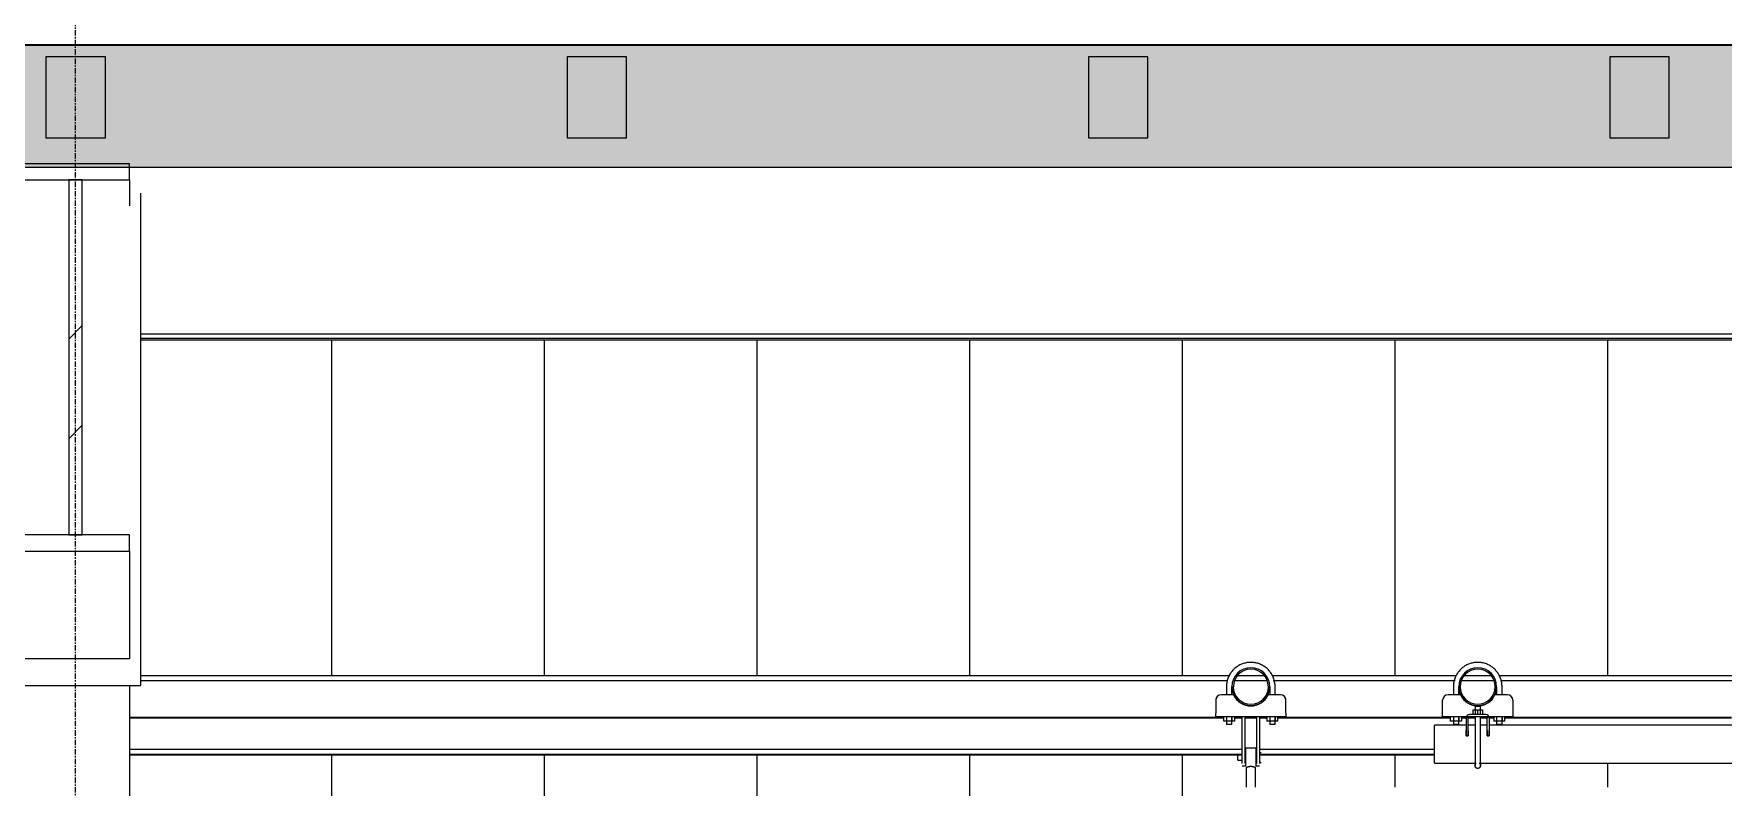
# Model space of a CAD drawing. Header units: inches. Extents: x 21408 to 98131, y -290 to 853.
# Drawn here: x 36423.1 to 36579.5, y 283 to 352.6 of the extents above; entities that cross this region are included whole.
import ezdxf

# ---------------------------------------------------------------- set-up
doc = ezdxf.new("R2010")
doc.units = ezdxf.units.IN
doc.header["$MEASUREMENT"] = 0
doc.linetypes.add('Grid Line 1_2_', pattern=[0.875, 0.5, -0.125, 0.125, -0.125])
for name, color, linetype, lineweight in [('A-CLNG', 13, 'Continuous', 9), ('A-CLNG-PATT', 13, 'Continuous', 25), ('A-ROOF', 132, 'Continuous', 9), ('A-ROOF-PATT', 132, 'Continuous', 9), ('A-WALL-PATT', 111, 'Continuous', 25), ('Q-SPCQ', 91, 'Continuous', 9), ('S-BEAM', 12, 'Continuous', 9), ('S-GRID', 1, 'Continuous', 9)]:
    doc.layers.add(name, color=color, linetype=linetype, lineweight=lineweight)
pattern_1 = [(45, (-87573.42, 98.42), (-19.00703, 19.00703), []), (45, (-87573.42, 127.22), (-19.00703, 19.00703), [])]

# ---------------------------------------------------------------- blocks, each defined once
blk = doc.blocks.new('Basketball_Backstop-Performance_Sports_Systems-3103-Ceiling_Hung - 27_-0_ to 27_-11 7_8_-706978-Building Section - East_West looking South')
at = {"layer": 'Q-SPCQ'}
for p, q in [((-25006.86, 291), (-25006.86, 289.81)), ((-25005.21, 291.5), (-25006.36, 291.5)), ((-25005.86, 292.25), (-25005.86, 291.5)), ((-25005.36, 291.5), (-25005.36, 292.25)), ((-25000.86, 291.5), (-25002.02, 291.5)), ((-25001.86, 292.25), (-25001.86, 291.5)), ((-25001.36, 291.5), (-25001.36, 292.25)), ((-25000.36, 289.81), (-25000.36, 291)), ((-24985.86, 289.81), (-24985.86, 291)), ((-24984.21, 291.5), (-24985.36, 291.5)), ((-24984.86, 292.25), (-24984.86, 291.5)), ((-24984.36, 291.5), (-24984.36, 292.25)), ((-24979.86, 291.5), (-24981.02, 291.5)), ((-24980.86, 292.25), (-24980.86, 291.5)), ((-24980.36, 291.5), (-24980.36, 292.25)), ((-24979.36, 291), (-24979.36, 289.81)), ((-25006.86, 289.5), (-25006.86, 289.81)), ((-25006.86, 289.5), (-25000.36, 289.5)), ((-25006.12, 289.06), (-25006.12, 289.5)), ((-25005.86, 289.51), (-25005.86, 288.75)), ((-25005.86, 289.5), (-25005.86, 289.06)), ((-25005.36, 288.75), (-25005.36, 289.51)), ((-25005.36, 289.5), (-25005.36, 289.06)), ((-25005.11, 289.5), (-25005.11, 289.06)), ((-25004.42, 285.69), (-25004.42, 289.5)), ((-25004.42, 289.5), (-25004.17, 289.5)), ((-25004.17, 289.5), (-25004.17, 285.69)), ((-25003.05, 285.69), (-25003.05, 289.5)), ((-25003.05, 289.5), (-25002.8, 289.5)), ((-25002.8, 289.5), (-25002.8, 285.69)), ((-25002.12, 289.5), (-25002.12, 289.06)), ((-25001.86, 289.52), (-25001.86, 288.75)), ((-25001.86, 289.5), (-25001.86, 289.06)), ((-25001.36, 288.75), (-25001.36, 289.52)), ((-25001.36, 289.5), (-25001.36, 289.06)), ((-25001.11, 289.06), (-25001.11, 289.5)), ((-25000.36, 289.81), (-25000.36, 289.5)), ((-24985.86, 289.5), (-24985.86, 289.81)), ((-24985.86, 289.5), (-24983.36, 289.5)), ((-24985.12, 289.06), (-24985.12, 289.5)), ((-24984.86, 289.51), (-24984.86, 288.75)), ((-24984.86, 289.5), (-24984.86, 289.06)), ((-24984.36, 288.75), (-24984.36, 289.51)), ((-24984.36, 289.5), (-24984.36, 289.06)), ((-24984.11, 289.5), (-24984.11, 289.06)), ((-24983.67, 289.37), (-24983.67, 288.19)), ((-24983.49, 288.19), (-24983.49, 289.37)), ((-24981.86, 289.69), (-24983.36, 289.69)), ((-24983.36, 289.5), (-24981.86, 289.5)), ((-24983.05, 290.12), (-24982.61, 290.12)), ((-24983.05, 290.12), (-24983.05, 289.69)), ((-24982.86, 290.44), (-24982.86, 289.69)), ((-24982.86, 289.5), (-24982.86, 288.68)), ((-24982.86, 289.5), (-24982.86, 286.94)), ((-24982.85, 290.44), (-24982.61, 290.44)), ((-24982.61, 290.44), (-24982.37, 290.44)), ((-24982.61, 290.12), (-24982.17, 290.12)), ((-24982.61, 289.69), (-24982.61, 290.12)), ((-24982.36, 289.69), (-24982.36, 290.44)), ((-24982.36, 288.68), (-24982.36, 289.5)), ((-24982.36, 286.94), (-24982.36, 289.5)), ((-24982.17, 290.12), (-24982.17, 289.69)), ((-24981.86, 289.5), (-24979.36, 289.5)), ((-24981.74, 288.19), (-24981.74, 289.37)), ((-24981.55, 289.37), (-24981.55, 288.19)), ((-24981.12, 289.5), (-24981.12, 289.06)), ((-24980.86, 289.52), (-24980.86, 288.75)), ((-24980.86, 289.5), (-24980.86, 289.06)), ((-24980.36, 288.75), (-24980.36, 289.52)), ((-24980.36, 289.5), (-24980.36, 289.06)), ((-24980.11, 289.06), (-24980.11, 289.5)), ((-24979.36, 289.81), (-24979.36, 289.5)), ((-25005.86, 289.06), (-25006.12, 289.06)), ((-25005.36, 289.06), (-25005.86, 289.06)), ((-25005.86, 288.75), (-25005.85, 288.75)), ((-25005.36, 288.75), (-25005.86, 288.75)), ((-25005.37, 288.75), (-25005.36, 288.75)), ((-25005.11, 289.06), (-25005.36, 289.06)), ((-25001.86, 289.06), (-25002.12, 289.06)), ((-25001.36, 289.06), (-25001.86, 289.06)), ((-25001.36, 288.75), (-25001.86, 288.75)), ((-25001.86, 288.75), (-25001.85, 288.75)), ((-25001.37, 288.75), (-25001.36, 288.75)), ((-25001.11, 289.06), (-25001.36, 289.06)), ((-24983.67, 288.69), (-24986.61, 288.69)), ((-24986.61, 286.94), (-24986.61, 288.69)), ((-24984.86, 289.06), (-24985.12, 289.06)), ((-24984.36, 289.06), (-24984.86, 289.06)), ((-24984.86, 288.75), (-24984.85, 288.75)), ((-24984.36, 288.75), (-24984.86, 288.75)), ((-24984.37, 288.75), (-24984.36, 288.75)), ((-24984.11, 289.06), (-24984.36, 289.06)), ((-24983.67, 288.2), (-24983.67, 287.82)), ((-24983.67, 287.69), (-24983.67, 288.19)), ((-24983.67, 287.82), (-24983.67, 287.69)), ((-24982.83, 288.69), (-24983.49, 288.69)), ((-24983.49, 287.82), (-24983.49, 288.2)), ((-24983.49, 288.19), (-24983.49, 287.69)), ((-24983.49, 287.69), (-24983.49, 287.82)), ((-24981.74, 288.69), (-24982.4, 288.69)), ((-24981.74, 288.2), (-24981.74, 287.82)), ((-24981.74, 287.69), (-24981.74, 288.19)), ((-24981.74, 287.82), (-24981.74, 287.69)), ((-24957.67, 288.69), (-24981.55, 288.69)), ((-24981.55, 287.82), (-24981.55, 288.2)), ((-24981.55, 288.19), (-24981.55, 287.69)), ((-24981.55, 287.69), (-24981.55, 287.82)), ((-24980.86, 289.06), (-24981.12, 289.06)), ((-24980.36, 289.06), (-24980.86, 289.06)), ((-24980.36, 288.75), (-24980.86, 288.75)), ((-24980.86, 288.75), (-24980.85, 288.75)), ((-24980.37, 288.75), (-24980.36, 288.75)), ((-24980.11, 289.06), (-24980.36, 289.06)), ((-25003.14, 286.56), (-25004.08, 286.56)), ((-25004.08, 285.66), (-25004.08, 286.53)), ((-25003.14, 286.53), (-25003.14, 285.66)), ((-24986.61, 285.19), (-24986.61, 286.94)), ((-24983.67, 287.69), (-24983.49, 287.69)), ((-24983.49, 287.69), (-24983.67, 287.69)), ((-24981.74, 287.69), (-24981.55, 287.69)), ((-24981.55, 287.69), (-24981.74, 287.69)), ((-25004.42, 285.94), (-25004.8, 285.94)), ((-25004.8, 285.69), (-25004.8, 285.93)), ((-25004.8, 285.45), (-25004.8, 285.69)), ((-25004.8, 285.44), (-25004.42, 285.44)), ((-25004.42, 285.16), (-25004.42, 285.69)), ((-25004.42, 284.94), (-25004.17, 284.94)), ((-25004.08, 285.94), (-25004.17, 285.94)), ((-25004.17, 285.69), (-25004.17, 285.16)), ((-25004.17, 285.44), (-25004.08, 285.44)), ((-25004.08, 284.87), (-25004.08, 285.66)), ((-25004.08, 284.75), (-25004.04, 284.75)), ((-25004.04, 284.75), (-25004.04, 282.95)), ((-25003.17, 282.95), (-25003.17, 284.75)), ((-25003.17, 284.75), (-25003.14, 284.75)), ((-25003.05, 285.94), (-25003.14, 285.94)), ((-25003.14, 285.66), (-25003.14, 284.87)), ((-25003.14, 285.44), (-25003.05, 285.44)), ((-25003.05, 285.16), (-25003.05, 285.69)), ((-25003.05, 284.94), (-25002.8, 284.94)), ((-25002.67, 286.12), (-25002.8, 286.12)), ((-25002.8, 285.69), (-25002.8, 285.16)), ((-25002.8, 285.25), (-25002.67, 285.25)), ((-25002.67, 285.69), (-25002.67, 285.69)), ((-25002.67, 285.69), (-25002.67, 285.69)), ((-24986.61, 285.19), (-24982.74, 285.19)), ((-24982.48, 285.19), (-24956.9, 285.19))]:
    blk.add_line(p, q, dxfattribs=at)
at = {"layer": 'Q-SPCQ', "flags": 128}
for points in [[(-25001.36, 292.25), (-25001.36, 292.34), (-25001.37, 292.43), (-25001.38, 292.52), (-25001.39, 292.61), (-25001.41, 292.7), (-25001.43, 292.78), (-25001.45, 292.87), (-25001.48, 292.96), (-25001.51, 293.04), (-25001.54, 293.13), (-25001.58, 293.21), (-25001.62, 293.29), (-25001.66, 293.37), (-25001.71, 293.45), (-25001.75, 293.52), (-25001.81, 293.59), (-25001.86, 293.66), (-25001.92, 293.73), (-25001.98, 293.8), (-25002.04, 293.86), (-25002.11, 293.93), (-25002.18, 293.98), (-25002.25, 294.04), (-25002.32, 294.09), (-25002.4, 294.14), (-25002.47, 294.19), (-25002.55, 294.23), (-25002.63, 294.28), (-25002.71, 294.31), (-25002.8, 294.35), (-25002.88, 294.38), (-25002.97, 294.41), (-25003.05, 294.43), (-25003.14, 294.45), (-25003.23, 294.47), (-25003.32, 294.48), (-25003.41, 294.49), (-25003.5, 294.5), (-25003.59, 294.5), (-25003.68, 294.5), (-25003.77, 294.49), (-25003.86, 294.49), (-25003.95, 294.48), (-25004.03, 294.46), (-25004.12, 294.44), (-25004.21, 294.42), (-25004.3, 294.39), (-25004.38, 294.36), (-25004.47, 294.33), (-25004.55, 294.3), (-25004.63, 294.26), (-25004.71, 294.21), (-25004.79, 294.17), (-25004.86, 294.12), (-25004.94, 294.07), (-25005.01, 294.01), (-25005.08, 293.96), (-25005.14, 293.9), (-25005.21, 293.83), (-25005.27, 293.77), (-25005.33, 293.7), (-25005.39, 293.63), (-25005.44, 293.56), (-25005.49, 293.49), (-25005.54, 293.41), (-25005.58, 293.33), (-25005.63, 293.25), (-25005.66, 293.17), (-25005.7, 293.09), (-25005.73, 293), (-25005.76, 292.92), (-25005.79, 292.83), (-25005.81, 292.74), (-25005.82, 292.66), (-25005.84, 292.57), (-25005.85, 292.48), (-25005.86, 292.39), (-25005.86, 292.3), (-25005.86, 292.25)], [(-24980.36, 292.25), (-24980.36, 292.34), (-24980.37, 292.43), (-24980.38, 292.52), (-24980.39, 292.61), (-24980.41, 292.7), (-24980.43, 292.78), (-24980.45, 292.87), (-24980.48, 292.96), (-24980.51, 293.04), (-24980.54, 293.13), (-24980.58, 293.21), (-24980.62, 293.29), (-24980.66, 293.37), (-24980.71, 293.45), (-24980.75, 293.52), (-24980.81, 293.59), (-24980.86, 293.66), (-24980.92, 293.73), (-24980.98, 293.8), (-24981.04, 293.86), (-24981.11, 293.93), (-24981.18, 293.98), (-24981.25, 294.04), (-24981.32, 294.09), (-24981.4, 294.14), (-24981.47, 294.19), (-24981.55, 294.23), (-24981.63, 294.28), (-24981.71, 294.31), (-24981.8, 294.35), (-24981.88, 294.38), (-24981.97, 294.41), (-24982.05, 294.43), (-24982.14, 294.45), (-24982.23, 294.47), (-24982.32, 294.48), (-24982.41, 294.49), (-24982.5, 294.5), (-24982.59, 294.5), (-24982.68, 294.5), (-24982.77, 294.49), (-24982.86, 294.49), (-24982.95, 294.48), (-24983.03, 294.46), (-24983.12, 294.44), (-24983.21, 294.42), (-24983.3, 294.39), (-24983.38, 294.36), (-24983.47, 294.33), (-24983.55, 294.3), (-24983.63, 294.26), (-24983.71, 294.21), (-24983.79, 294.17), (-24983.86, 294.12), (-24983.94, 294.07), (-24984.01, 294.01), (-24984.08, 293.96), (-24984.14, 293.9), (-24984.21, 293.83), (-24984.27, 293.77), (-24984.33, 293.7), (-24984.39, 293.63), (-24984.44, 293.56), (-24984.49, 293.49), (-24984.54, 293.41), (-24984.58, 293.33), (-24984.63, 293.25), (-24984.66, 293.17), (-24984.7, 293.09), (-24984.73, 293), (-24984.76, 292.92), (-24984.79, 292.83), (-24984.81, 292.74), (-24984.82, 292.66), (-24984.84, 292.57), (-24984.85, 292.48), (-24984.86, 292.39), (-24984.86, 292.3), (-24984.86, 292.25)], [(-24982.86, 286.94), (-24982.86, 286.86), (-24982.86, 286.78), (-24982.86, 286.7), (-24982.86, 286.62), (-24982.86, 286.54), (-24982.86, 286.46), (-24982.86, 286.38), (-24982.86, 286.31), (-24982.86, 286.23), (-24982.86, 286.16), (-24982.86, 286.09), (-24982.86, 286.01), (-24982.86, 285.94), (-24982.86, 285.88), (-24982.86, 285.81), (-24982.86, 285.74), (-24982.86, 285.68), (-24982.86, 285.62), (-24982.86, 285.56), (-24982.86, 285.5), (-24982.86, 285.45), (-24982.86, 285.4), (-24982.86, 285.35), (-24982.86, 285.3), (-24982.86, 285.25), (-24982.86, 285.21), (-24982.86, 285.17), (-24982.86, 285.14), (-24982.86, 285.1), (-24982.86, 285.07), (-24982.86, 285.05), (-24982.86, 285.02), (-24982.86, 285), (-24982.86, 284.98), (-24982.86, 284.97), (-24982.86, 284.95), (-24982.86, 284.95), (-24982.86, 284.94), (-24982.86, 284.94)], [(-24982.36, 284.94), (-24982.36, 284.94), (-24982.36, 284.94), (-24982.36, 284.95), (-24982.36, 284.96), (-24982.36, 284.98), (-24982.36, 284.99), (-24982.36, 285.02), (-24982.36, 285.04), (-24982.36, 285.07), (-24982.36, 285.1), (-24982.36, 285.13), (-24982.36, 285.16), (-24982.36, 285.2), (-24982.36, 285.24), (-24982.36, 285.29), (-24982.36, 285.33), (-24982.36, 285.38), (-24982.36, 285.43), (-24982.36, 285.49), (-24982.36, 285.54), (-24982.36, 285.6), (-24982.36, 285.66), (-24982.36, 285.73), (-24982.36, 285.79), (-24982.36, 285.86), (-24982.36, 285.93), (-24982.36, 285.99), (-24982.36, 286.07), (-24982.36, 286.14), (-24982.36, 286.21), (-24982.36, 286.29), (-24982.36, 286.36), (-24982.36, 286.44), (-24982.36, 286.52), (-24982.36, 286.6), (-24982.36, 286.68), (-24982.36, 286.76), (-24982.36, 286.84), (-24982.36, 286.92), (-24982.36, 286.94)], [(-24982.86, 284.94), (-24982.86, 284.94), (-24982.86, 284.94), (-24982.86, 284.95), (-24982.86, 284.96), (-24982.86, 284.98), (-24982.86, 284.99), (-24982.86, 285.02), (-24982.86, 285.04), (-24982.86, 285.07), (-24982.86, 285.1), (-24982.86, 285.13), (-24982.86, 285.16), (-24982.86, 285.2)], [(-24982.61, 284.69), (-24982.62, 284.69), (-24982.63, 284.69), (-24982.64, 284.69), (-24982.65, 284.69), (-24982.66, 284.69), (-24982.67, 284.69), (-24982.68, 284.7), (-24982.69, 284.7), (-24982.7, 284.7), (-24982.71, 284.71), (-24982.72, 284.71), (-24982.73, 284.72), (-24982.74, 284.72), (-24982.74, 284.73), (-24982.75, 284.73), (-24982.76, 284.74), (-24982.77, 284.74), (-24982.78, 284.75), (-24982.78, 284.76), (-24982.79, 284.76), (-24982.8, 284.77), (-24982.8, 284.78), (-24982.81, 284.79), (-24982.82, 284.79), (-24982.82, 284.8), (-24982.83, 284.81), (-24982.83, 284.82), (-24982.84, 284.83), (-24982.84, 284.84), (-24982.84, 284.85), (-24982.85, 284.86), (-24982.85, 284.87), (-24982.85, 284.88), (-24982.86, 284.89), (-24982.86, 284.9), (-24982.86, 284.9), (-24982.86, 284.91), (-24982.86, 284.92), (-24982.86, 284.93), (-24982.86, 284.94)], [(-24982.36, 284.94), (-24982.36, 284.93), (-24982.36, 284.92), (-24982.36, 284.91), (-24982.36, 284.9), (-24982.37, 284.89), (-24982.37, 284.88), (-24982.37, 284.87), (-24982.37, 284.86), (-24982.38, 284.85), (-24982.38, 284.84), (-24982.39, 284.83), (-24982.39, 284.82), (-24982.39, 284.81), (-24982.4, 284.8), (-24982.41, 284.8), (-24982.41, 284.79), (-24982.42, 284.78), (-24982.42, 284.77), (-24982.43, 284.77), (-24982.44, 284.76), (-24982.44, 284.75), (-24982.45, 284.74), (-24982.46, 284.74), (-24982.47, 284.73), (-24982.48, 284.73), (-24982.49, 284.72), (-24982.49, 284.72), (-24982.5, 284.71), (-24982.51, 284.71), (-24982.52, 284.7), (-24982.53, 284.7), (-24982.54, 284.7), (-24982.55, 284.7), (-24982.56, 284.69), (-24982.57, 284.69), (-24982.58, 284.69), (-24982.59, 284.69), (-24982.6, 284.69), (-24982.61, 284.69), (-24982.61, 284.69)], [(-24982.36, 285.21), (-24982.36, 285.17), (-24982.36, 285.14), (-24982.36, 285.1), (-24982.36, 285.07), (-24982.36, 285.05), (-24982.36, 285.02), (-24982.36, 285), (-24982.36, 284.98), (-24982.36, 284.97), (-24982.36, 284.95), (-24982.36, 284.95), (-24982.36, 284.94), (-24982.36, 284.94)]]:
    blk.add_lwpolyline(points, dxfattribs=at)
at = {"layer": 'Q-SPCQ'}
for centre, radius, start, end in [((-25003.61, 292.25), 1.75, 0, 180), ((-24982.61, 292.25), 1.75, 0, 180), ((-25003.61, 292.25), 1.62, 0, 180), ((-24982.61, 292.25), 1.62, 0, 180), ((-25006.36, 291), 0.5, 90, 180), ((-25006.36, 291), 0.5, 120, 180), ((-25003.61, 292.25), 1.75, 180, 0), ((-25003.61, 292.25), 1.63, 180, 0), ((-25003.61, 292.22), 1.75, 204.3958, 335.6042), ((-25000.86, 291), 0.5, 0, 90), ((-25000.86, 291), 0.5, 0, 60), ((-24985.36, 291), 0.5, 90, 180), ((-24985.36, 291), 0.5, 120, 180), ((-24982.61, 292.25), 1.75, 180, 0), ((-24982.61, 292.25), 1.62, 180, 0), ((-24982.61, 292.22), 1.75, 204.3958, 335.6042), ((-24979.86, 291), 0.5, 0, 90), ((-24979.86, 291), 0.5, 0, 60), ((-24983.36, 289.37), 0.312, 90, 180), ((-24983.36, 289.37), 0.125, 90, 180), ((-24981.86, 289.37), 0.312, 0, 90), ((-24981.86, 289.37), 0.125, 0, 90)]:
    blk.add_arc(centre, radius, start, end, dxfattribs=at)
blk.add_open_spline([(-25003.17, 284.75), (-25003.17, 284.75), (-25003.17, 284.75), (-25003.18, 284.76), (-25003.2, 284.76), (-25003.21, 284.77), (-25003.23, 284.78), (-25003.25, 284.78), (-25003.26, 284.79), (-25003.27, 284.79), (-25003.28, 284.8), (-25003.3, 284.81), (-25003.32, 284.81), (-25003.35, 284.82), (-25003.37, 284.83), (-25003.39, 284.83), (-25003.4, 284.84), (-25003.43, 284.84), (-25003.46, 284.85), (-25003.49, 284.85), (-25003.53, 284.86), (-25003.57, 284.86), (-25003.61, 284.86), (-25003.65, 284.86), (-25003.68, 284.86), (-25003.72, 284.85), (-25003.76, 284.85), (-25003.79, 284.84), (-25003.81, 284.84), (-25003.83, 284.83), (-25003.84, 284.83), (-25003.86, 284.82), (-25003.89, 284.81), (-25003.91, 284.81), (-25003.93, 284.8), (-25003.94, 284.79), (-25003.95, 284.79), (-25003.97, 284.78), (-25003.99, 284.78), (-25004, 284.77), (-25004.02, 284.76), (-25004.03, 284.76), (-25004.04, 284.75), (-25004.04, 284.75), (-25004.04, 284.75)], degree=3, knots=[0, 0, 0, 0, 0.055556, 0.083333, 0.111111, 0.138889, 0.166667, 0.194444, 0.208333, 0.222222, 0.236111, 0.25, 0.277778, 0.305556, 0.319444, 0.333333, 0.347222, 0.361111, 0.388889, 0.416667, 0.444444, 0.472222, 0.5, 0.527778, 0.555556, 0.583333, 0.611111, 0.638889, 0.652778, 0.666667, 0.680556, 0.694444, 0.722222, 0.75, 0.763889, 0.777778, 0.791667, 0.805556, 0.833333, 0.861111, 0.888889, 0.916667, 0.944444, 1, 1, 1, 1], dxfattribs=at)
blk = doc.blocks.new('W-Wide Flange - W12X22-1533120-Building Section - East_West looking South')
at = {"layer": 'S-BEAM'}
for p, q in [((-25106.39, 324.88), (-24828.89, 324.88)), ((-24828.89, 324.45), (-25106.39, 324.45)), ((-24828.89, 324.29), (-25106.39, 324.29))]:
    blk.add_line(p, q, dxfattribs=at)
blk = doc.blocks.new('columns and girder2 - one-V231-Building Section - East_West looking South')
at = {"layer": 'S-BEAM'}
h = blk.add_hatch(dxfattribs=at)
h.set_pattern_fill('FP_52', color=256, style=0, pattern_type=2)
h.set_pattern_definition(pattern_1)
h.paths.add_polyline_path([(-25117.39, 304.78), (-25107.39, 304.78), (-25107.39, 306.3), (-25117.39, 306.3)], flags=0)
h.paths.add_polyline_path([(-25107.39, 339.12), (-25107.39, 340.62), (-25117.39, 340.62), (-25117.39, 339.12)], flags=0)
h = blk.add_hatch(dxfattribs=at)
h.set_pattern_fill('FP_52', color=256, style=0, pattern_type=2)
h.set_pattern_definition(pattern_1)
h.paths.add_polyline_path([(-25113.02, 306.3), (-25111.77, 306.3), (-25111.77, 339.12), (-25113.02, 339.12), (-25113.02, 310.79)], flags=0)
at = {"layer": 'S-BEAM', "lineweight": 15}
for p, q in [((-25107.39, 340.62), (-25117.39, 340.62)), ((-25107.39, 339.12), (-25107.39, 340.62)), ((-25117.39, 339.12), (-25107.39, 339.12)), ((-25111.77, 339.12), (-25113.02, 339.12)), ((-25113.02, 339.12), (-25113.02, 306.3)), ((-25111.77, 306.3), (-25111.77, 339.12)), ((-25107.39, 306.3), (-25117.39, 306.3)), ((-25113.02, 306.3), (-25111.77, 306.3)), ((-25107.39, 304.78), (-25107.39, 306.3)), ((-25117.39, 304.78), (-25107.39, 304.78))]:
    blk.add_line(p, q, dxfattribs=at)
at = {"layer": 'S-BEAM'}
for p, q in [((-25107.39, 339.12), (-25107.39, 336.72)), ((-25106.39, 337.89), (-25106.39, 292.37)), ((-25107.39, 304.78), (-25107.39, 294.85)), ((-25117.39, 294.85), (-25107.39, 294.85)), ((-25118.39, 292.37), (-25106.39, 292.37)), ((-25107.39, 292.37), (-25107.39, 186.5))]:
    blk.add_line(p, q, dxfattribs=at)
blk = doc.blocks.new('Girt_Z - 10_D-1241717-Building Section - East_West looking South')
at = {"layer": 'S-BEAM'}
for p, q in [((-25106.39, 293.29), (-25005.58, 293.29)), ((-25106.39, 292.81), (-25005.73, 292.81)), ((-25005.12, 292.81), (-25002.1, 292.81)), ((-25004.84, 293.29), (-25002.38, 293.29)), ((-25001.64, 293.29), (-24984.58, 293.29)), ((-25001.53, 292.81), (-24984.69, 292.81)), ((-24984.12, 292.81), (-24981.1, 292.81)), ((-24983.84, 293.29), (-24981.38, 293.29)), ((-24980.64, 293.29), (-24958.58, 293.29)), ((-24980.49, 292.81), (-24958.73, 292.81)), ((-25107.39, 289.44), (-25006.12, 289.44)), ((-25107.39, 289.36), (-25006.12, 289.36)), ((-25005.11, 289.44), (-25004.42, 289.44)), ((-25005.11, 289.36), (-25004.42, 289.36)), ((-25004.17, 289.44), (-25003.05, 289.44)), ((-25004.17, 289.36), (-25003.05, 289.36)), ((-25002.8, 289.44), (-25002.12, 289.44)), ((-25002.8, 289.36), (-25002.12, 289.36)), ((-25001.11, 289.44), (-24985.12, 289.44)), ((-25001.11, 289.36), (-24985.12, 289.36)), ((-24984.11, 289.44), (-24982.85, 289.44)), ((-24984.11, 289.36), (-24983.67, 289.36)), ((-24983.49, 289.36), (-24982.83, 289.36)), ((-24982.4, 289.36), (-24981.74, 289.36)), ((-24982.38, 289.44), (-24981.12, 289.44)), ((-24981.55, 289.36), (-24981.12, 289.36)), ((-24980.11, 289.44), (-24959.12, 289.44)), ((-24980.11, 289.36), (-24959.12, 289.36)), ((-25107.39, 286.47), (-25004.42, 286.47)), ((-25004.17, 286.47), (-25004.08, 286.47)), ((-25003.14, 286.47), (-25003.05, 286.47)), ((-25002.8, 286.47), (-24986.61, 286.47)), ((-25107.39, 286.02), (-25004.42, 286.02)), ((-25107.39, 285.94), (-25004.42, 285.94)), ((-25004.17, 286.02), (-25004.08, 286.02)), ((-25004.17, 285.94), (-25004.08, 285.94)), ((-25003.14, 286.02), (-25003.05, 286.02)), ((-25003.14, 285.94), (-25003.05, 285.94)), ((-25002.8, 286.02), (-24986.61, 286.02)), ((-25002.8, 285.94), (-24986.61, 285.94))]:
    blk.add_line(p, q, dxfattribs=at)
blk = doc.blocks.new('Dimension Lumber - 5_5 x 7_5 Glulam-1529169-Building Section - East_West looking South')
at = {"layer": 'S-BEAM', "lineweight": 15}
for p, q in [((-26267.64, 350.51), (-26273.14, 350.51)), ((-26273.14, 350.51), (-26273.14, 343.01)), ((-26267.64, 343.01), (-26267.64, 350.51)), ((-26273.14, 343.01), (-26267.64, 343.01))]:
    blk.add_line(p, q, dxfattribs=at)

msp = doc.modelspace()

# ---------------------------------------------------------------- hatches: boundary and pattern name
at = {"layer": 'A-CLNG-PATT', "lineweight": 9}
h = msp.add_hatch(dxfattribs=at)
h.set_pattern_fill('FP_48', color=256, style=0, pattern_type=2)
h.set_pattern_definition([(161.57, (-87572.46, 99.38), (-7.680223697, -0.000979594), [0, -54.643, 6.067, 0]), (18.43, (-87574.38, 99.38), (-7.680223697, 0.000979594), [0, -54.643, 6.067, 0]), (108.43, (-87572.46, 99.38), (3.838295293, -19.201365322), [18.211, -42.499]), (71.57, (-87574.38, 99.38), (3.838295293, 19.201365322), [18.211, -42.499])])
h.paths.add_polyline_path([(35257.96, 340.29), (38747.83, 340.29), (38747.83, 351.55), (35257.96, 351.55), (35257.96, 344.97)], flags=0)
at = {"layer": 'A-ROOF-PATT'}
h = msp.add_hatch(dxfattribs=at)
h.set_pattern_fill('FP_47', color=256, style=0, pattern_type=2)
h.set_pattern_definition([(90, (-61539.353, 1277.065), (-36.188, 2e-15), [])])
h.paths.add_polyline_path([(35257.96, 343.95), (35257.96, 344.18), (35256.6, 344.18), (35256.6, 343.95)], flags=0)
h.paths.add_polyline_path([(38760.46, 343.95), (38761.21, 343.95), (38761.19, 344.18), (38760.46, 344.18)], flags=0)
h.paths.add_polyline_path([(38747.83, 343.95), (38747.96, 343.95), (38747.96, 344.18), (38747.83, 344.18)], flags=0)
h.paths.add_polyline_path([(35256.6, 346.51), (35257.96, 346.51), (35257.96, 351.55), (38747.83, 351.55), (38747.83, 346.51), (38747.96, 346.51), (38747.96, 351.63), (35256.6, 351.57), (35256.6, 348.01)], flags=0)
h.paths.add_polyline_path([(38760.96, 346.51), (38761.21, 346.51), (38761.21, 351.63), (38760.46, 351.63), (38760.46, 346.51)], flags=0)
at = {"layer": 'A-WALL-PATT', "lineweight": 9}
h = msp.add_hatch(dxfattribs=at)
h.set_pattern_fill('FP_50', color=256, style=0, pattern_type=2)
h.set_pattern_definition([(90, (-87820.743, 0), (-19.685, 1e-15), [])])
h.paths.add_polyline_path([(38760.4, 191.34), (38760.4, 192), (38758.71, 192), (38758.71, 191.34)], flags=0)
h.paths.add_polyline_path([(35807.13, 196.79), (35842.96, 196.79), (35842.96, 237.69), (35563.46, 237.69), (35563.46, 196.79), (35736.95, 196.79)], flags=0)
h.paths.add_polyline_path([(35852.96, 196.79), (35899.57, 196.79), (35886.53, 237.69), (35852.96, 237.69), (35852.96, 232.67)], flags=0)
h.paths.add_polyline_path([(35902.84, 196.79), (35913.87, 196.79), (35913.85, 224.12), (35913.18, 224.12), (35913.18, 224.31), (35912.68, 224.37), (35912.68, 225.69), (35913.18, 225.69), (35913.18, 225.87), (35913.87, 225.87), (35913.87, 237.69), (35889.8, 237.69), (35891.4, 232.67)], flags=0)
h.paths.add_polyline_path([(35920.49, 196.79), (35931.52, 196.79), (35944.56, 237.69), (35920.49, 237.69), (35920.49, 225.87), (35921.18, 225.87), (35921.19, 225.69), (35921.68, 225.62), (35921.68, 224.31), (35921.18, 224.31), (35921.18, 224.12), (35920.49, 224.12), (35920.49, 198.49)], flags=0)
h.paths.add_polyline_path([(36831.93, 196.79), (36897.16, 196.79), (36934.85, 237.69), (36787.56, 237.69), (36825.26, 196.79), (36831.29, 196.79)], flags=0)
h.paths.add_polyline_path([(36822.71, 196.79), (36823.91, 196.79), (36786.22, 237.69), (36721.46, 237.69), (36721.46, 196.79), (36808.09, 196.79)], flags=0)
h.paths.add_polyline_path([(35934.79, 196.79), (36132.46, 196.79), (36132.46, 237.69), (35947.83, 237.69), (35940, 213.14)], flags=0)
h.paths.add_polyline_path([(36711.46, 196.79), (36711.46, 237.69), (36613.4, 237.69), (36600.36, 196.79), (36649.36, 196.79)], flags=0)
h.paths.add_polyline_path([(35526.39, 196.79), (35553.46, 196.79), (35553.46, 237.69), (35275.96, 237.69), (35275.96, 196.79), (35456.21, 196.79)], flags=0)
h.paths.add_polyline_path([(36928.35, 196.79), (37000.96, 196.79), (37000.96, 237.69), (36936.21, 237.69), (36898.54, 196.79), (36927.66, 196.79)], flags=0)
h.paths.add_polyline_path([(37010.96, 196.79), (37290.46, 196.79), (37290.46, 237.69), (37010.96, 237.69), (37010.96, 217.51)], flags=0)
h.paths.add_polyline_path([(37300.46, 196.79), (37579.96, 196.79), (37579.96, 237.69), (37300.46, 237.69), (37300.46, 213.18)], flags=0)
h.paths.add_polyline_path([(38684.74, 196.79), (38739.96, 196.79), (38739.96, 237.69), (38458.46, 237.69), (38458.46, 196.79), (38614.55, 196.79)], flags=0)
h.paths.add_polyline_path([(36596.72, 196.79), (36597.09, 196.79), (36610.13, 237.69), (36586.06, 237.69), (36586.08, 225.87), (36586.75, 225.87), (36586.75, 225.69), (36587.25, 225.62), (36587.25, 224.31), (36586.75, 224.31), (36586.75, 224.12), (36586.06, 224.12), (36586.06, 196.79), (36587.95, 196.79)], flags=0)
h.paths.add_polyline_path([(36579.43, 196.79), (36579.43, 224.12), (36578.75, 224.12), (36578.75, 224.31), (36578.25, 224.37), (36578.25, 225.69), (36578.75, 225.69), (36578.75, 225.87), (36579.43, 225.87), (36579.43, 237.69), (36555.37, 237.69), (36568.41, 196.79), (36579.17, 196.79)], flags=0)
h.paths.add_polyline_path([(37589.96, 196.79), (37869.46, 196.79), (37869.46, 237.69), (37589.96, 237.69), (37589.96, 208.85)], flags=0)
h.paths.add_polyline_path([(37879.46, 196.79), (37981.91, 196.79), (37944.22, 237.69), (37879.46, 237.69), (37879.46, 204.52)], flags=0)
h.paths.add_polyline_path([(36544.08, 196.79), (36565.14, 196.79), (36552.09, 237.69), (36431.96, 237.69), (36431.96, 196.79), (36508.99, 196.79)], flags=0)
h.paths.add_polyline_path([(36421.96, 196.79), (36421.96, 237.69), (36142.46, 237.69), (36142.46, 196.79), (36368.62, 196.79)], flags=0)
h.paths.add_polyline_path([(38048.49, 196.79), (38055.16, 196.79), (38092.85, 237.69), (37945.56, 237.69), (37983.31, 196.79), (38032.04, 196.79)], flags=0)
h.paths.add_polyline_path([(38091.23, 196.79), (38158.96, 196.79), (38158.96, 237.69), (38094.21, 237.69), (38056.54, 196.79), (38086.35, 196.79)], flags=0)
h.paths.add_polyline_path([(38168.96, 196.79), (38448.46, 196.79), (38448.46, 237.69), (38168.96, 237.69), (38168.96, 200.19)], flags=0)
h.paths.add_polyline_path([(36586.28, 224.68), (36586.28, 224.69), (36586.41, 224.72), (36586.6, 224.76), (36586.66, 224.91), (36586.79, 225.04), (36586.59, 225.12), (36586.59, 225.28), (36586.39, 225.23), (36586.53, 225), (36586.36, 224.78), (36586.14, 224.75), (36586.15, 224.71)], flags=0)
h.paths.add_polyline_path([(35913.65, 224.68), (35913.78, 224.76), (35913.75, 224.82), (35913.51, 224.82), (35913.39, 225), (35913.54, 225.23), (35913.32, 225.24), (35913.26, 225.09), (35913.14, 224.96), (35913.34, 224.87), (35913.34, 224.72), (35913.64, 224.69)], flags=0)
h.paths.add_polyline_path([(35920.71, 224.68), (35920.72, 224.69), (35920.85, 224.72), (35921.03, 224.75), (35921.1, 224.91), (35921.22, 225.04), (35921.03, 225.2), (35921.02, 225.28), (35920.93, 225.2), (35920.97, 225), (35920.82, 224.77), (35920.57, 224.75), (35920.59, 224.71)], flags=0)
h.paths.add_polyline_path([(36579.22, 224.68), (36579.35, 224.76), (36579.32, 224.82), (36579.08, 224.82), (36578.96, 225), (36579, 225.22), (36578.9, 225.12), (36578.7, 224.96), (36578.9, 224.87), (36578.9, 224.72), (36579.21, 224.69)], flags=0)
h.paths.add_polyline_path([(35921.17, 224.76), (35921.29, 224.93), (35921.19, 224.8), (35921.19, 224.79)], flags=0)
h.paths.add_polyline_path([(36586.74, 224.76), (36586.86, 224.93), (36586.76, 224.8)], flags=0)
h.paths.add_polyline_path([(35921.3, 225.01), (35921.22, 225.2), (35921.27, 225.07), (35921.29, 225.03)], flags=0)
h.paths.add_polyline_path([(36586.87, 225.01), (36586.79, 225.2), (36586.85, 225.05), (36586.86, 225.03)], flags=0)
h.paths.add_polyline_path([(35913.22, 225.29), (35913.19, 225.34), (35913.19, 225.31)], flags=0)
h.paths.add_polyline_path([(36578.79, 225.29), (36578.76, 225.34), (36578.76, 225.31)], flags=0)
h.paths.add_polyline_path([(35913.28, 225.41), (35913.26, 225.42), (35913.26, 225.41)], flags=0)
h.paths.add_polyline_path([(36578.85, 225.41), (36578.83, 225.42), (36578.83, 225.41)], flags=0)
h.paths.add_polyline_path([(38747.96, 244.56), (38747.96, 244.56), (38747.96, 245.04)], flags=0)
h.paths.add_polyline_path([(36535.67, 284.86), (36535.52, 284.94), (36535.63, 284.87)], flags=0)
h.paths.add_polyline_path([(36438.8, 245.04), (36549.75, 245.04), (36538.31, 280.92), (36539.73, 281.37), (36536.5, 281.37), (36536.5, 280.94), (36536.18, 280.94), (36536.13, 279.69), (36535.31, 279.69), (36535.31, 280.94), (36535, 280.94), (36535, 281.37), (36534.75, 281.37), (36534.75, 282.95), (36535.31, 282.95), (36535.37, 284.78), (36535.37, 284.87), (36535.28, 284.87), (36535.28, 285.45), (36535.18, 285.41), (36535.18, 285.16), (36534.93, 285.16), (36534.93, 285.45), (36534.55, 285.51), (36534.55, 285.93), (36431.96, 285.94), (36431.96, 245.04)], flags=0)
h.paths.add_polyline_path([(37982.68, 245.04), (38099.63, 245.04), (38137.24, 285.94), (37901.09, 285.94), (37938.87, 245.04), (37980.71, 245.04)], flags=0)
h.paths.add_polyline_path([(36421.96, 245.04), (36421.96, 285.94), (36142.46, 285.94), (36142.46, 245.04), (36298.43, 245.04)], flags=0)
h.paths.add_polyline_path([(35275.96, 245.04), (35553.46, 245.04), (35553.46, 285.94), (35275.96, 285.94), (35275.96, 252.2)], flags=0)
h.paths.add_polyline_path([(37000.29, 245.04), (37000.96, 245.04), (37000.96, 285.94), (36980.68, 285.94), (36942.99, 245.04), (36945.42, 245.04)], flags=0)
h.paths.add_polyline_path([(37010.96, 245.04), (37290.46, 245.04), (37290.46, 285.94), (37010.96, 285.94), (37010.96, 271.73)], flags=0)
h.paths.add_polyline_path([(36649.36, 245.04), (36711.46, 245.04), (36711.46, 285.94), (36630.55, 285.86), (36630.55, 285.16), (36630.3, 285.22), (36630.3, 285.45), (36630.22, 285.41), (36630.16, 284.87), (36630.08, 284.79), (36630.18, 284.75), (36630.22, 282.95), (36630.75, 282.88), (36630.75, 281.37), (36630.5, 281.37), (36630.5, 280.94), (36630.18, 280.94), (36630.13, 279.69), (36629.31, 279.69), (36629.31, 280.94), (36629, 280.94), (36629, 281.37), (36625.76, 281.37), (36627.18, 280.92), (36615.74, 245.04), (36627.18, 245.04)], flags=0)
h.paths.add_polyline_path([(37912.7, 245.04), (37937.44, 245.04), (37899.76, 285.94), (37879.46, 285.94), (37879.46, 245.04)], flags=0)
h.paths.add_polyline_path([(37702.14, 245.04), (37869.46, 245.04), (37869.46, 285.94), (37589.96, 285.94), (37589.96, 245.04)], flags=0)
h.paths.add_polyline_path([(36933.23, 245.04), (36941.63, 245.04), (36979.24, 285.94), (36743.09, 285.94), (36780.87, 245.04), (36930.1, 245.04)], flags=0)
h.paths.add_polyline_path([(38263.63, 245.04), (38448.46, 245.04), (38448.46, 285.94), (38168.96, 285.94), (38168.96, 245.04), (38193.44, 245.04)], flags=0)
h.paths.add_polyline_path([(36779.44, 245.04), (36741.76, 285.94), (36721.46, 285.94), (36721.46, 245.04)], flags=0)
h.paths.add_polyline_path([(37300.46, 245.04), (37579.96, 245.04), (37579.96, 285.94), (37300.46, 285.94)], flags=0)
h.paths.add_polyline_path([(35870.1, 284.86), (35870.56, 284.78), (35870.62, 284.75), (35870.65, 282.95), (35916.25, 282.95), (35916.25, 285.19), (35891.4, 285.12), (35891.39, 284.96), (35891.34, 284.76), (35891.18, 284.74), (35890.93, 285.19), (35887.18, 285.25), (35887.18, 285.94), (35871.37, 285.86), (35871.37, 285.45), (35871, 285.45), (35871, 285.16), (35870.75, 285.23), (35870.75, 285.45), (35870.65, 285.41), (35870.59, 285), (35870.16, 284.88)], flags=0)
h.paths.add_polyline_path([(35872.74, 245.04), (35884.18, 245.04), (35872.74, 280.92), (35874.16, 281.37), (35870.93, 281.37), (35870.93, 280.94), (35870.62, 280.94), (35870.56, 279.69), (35869.74, 279.69), (35869.74, 280.94), (35869.43, 280.94), (35869.43, 281.37), (35869.18, 281.37), (35869.18, 282.95), (35869.74, 282.95), (35869.8, 284.78), (35869.8, 284.87), (35869.71, 284.87), (35869.71, 285.45), (35869.62, 285.39), (35869.62, 285.16), (35869.37, 285.16), (35869.37, 285.94), (35852.96, 285.94), (35852.96, 245.04)], flags=0)
h.paths.add_polyline_path([(35842.96, 245.04), (35842.96, 285.94), (35563.46, 285.94), (35563.46, 245.04), (35807.13, 245.04)], flags=0)
h.paths.add_polyline_path([(35912.41, 245.04), (35913.87, 245.04), (35913.87, 281.37), (35875.87, 281.37), (35887.45, 245.04)], flags=0)
h.paths.add_polyline_path([(35920.49, 245.04), (35946.91, 245.04), (35958.49, 281.37), (35920.49, 281.37), (35920.49, 247.32)], flags=0)
h.paths.add_polyline_path([(38458.46, 245.04), (38739.96, 245.04), (38739.96, 285.94), (38458.46, 285.94)], flags=0)
h.paths.add_polyline_path([(35961.62, 245.04), (36132.46, 245.04), (36132.46, 285.94), (35965.37, 285.86), (35965.37, 285.45), (35965, 285.45), (35965, 285.16), (35964.75, 285.22), (35964.75, 285.45), (35964.65, 285.41), (35964.59, 285), (35964.29, 284.85), (35964.62, 284.75), (35964.65, 282.95), (35965.18, 282.88), (35965.18, 281.37), (35964.93, 281.37), (35964.93, 280.94), (35964.62, 280.94), (35964.56, 279.69), (35963.74, 279.69), (35963.74, 280.94), (35963.43, 280.94), (35963.43, 281.37), (35960.19, 281.37), (35961.62, 280.92), (35950.18, 245.04), (35958.77, 245.04)], flags=0)
h.paths.add_polyline_path([(36579.17, 245.04), (36579.43, 245.04), (36579.43, 281.37), (36541.43, 281.37), (36553.02, 245.04)], flags=0)
h.paths.add_polyline_path([(36586.06, 245.04), (36612.47, 245.04), (36624.06, 281.37), (36586.06, 281.37), (36586.06, 247.32)], flags=0)
h.paths.add_polyline_path([(38158.96, 245.04), (38158.96, 285.94), (38138.68, 285.94), (38100.99, 245.04), (38123.26, 245.04)], flags=0)
h.paths.add_polyline_path([(35261.58, 245.79), (35267.96, 245.79), (35267.96, 285.94), (35265.96, 286.02), (35265.96, 289.44), (35261.58, 289.44), (35261.58, 252.2)], flags=0)
h.paths.add_polyline_path([(36556.74, 282.95), (36581.8, 282.95), (36581.8, 285.19), (36556.98, 285.14), (36556.93, 284.99), (36556.74, 284.74), (36556.58, 284.76), (36556.51, 285.19), (36552.74, 285.25), (36552.74, 285.94), (36536.55, 285.86), (36536.55, 285.16), (36536.3, 285.23), (36536.3, 285.45), (36536.22, 285.41), (36536.16, 284.87), (36536.08, 284.79), (36536.18, 284.75), (36536.22, 282.95), (36556.51, 282.95)], flags=0)
h.paths.add_polyline_path([(36629.67, 284.86), (36629.28, 284.87), (36629.34, 284.99), (36629.63, 284.87)], flags=0)
h.paths.add_polyline_path([(36614.27, 282.95), (36629.31, 282.95), (36629.37, 284.78), (36629.63, 284.91), (36629.28, 285.02), (36629.28, 285.45), (36629.18, 285.41), (36629.18, 285.16), (36628.93, 285.16), (36628.93, 285.45), (36628.55, 285.51), (36628.55, 285.93), (36612.74, 285.94), (36612.74, 285.19), (36608.98, 285.14), (36608.93, 284.99), (36608.74, 284.74), (36608.58, 284.76), (36608.51, 285.19), (36583.68, 285.19), (36583.68, 282.95), (36612.74, 282.95)], flags=0)
h.paths.add_polyline_path([(35942.95, 282.95), (35963.74, 282.95), (35963.8, 284.78), (35963.8, 284.87), (35963.71, 284.87), (35963.71, 285.45), (35963.62, 285.41), (35963.62, 285.16), (35963.37, 285.16), (35963.37, 285.94), (35947.18, 285.94), (35947.18, 285.19), (35943.4, 285.12), (35943.39, 284.96), (35943.34, 284.76), (35943.18, 284.74), (35942.93, 285.19), (35918.12, 285.19), (35918.12, 282.95), (35942.93, 282.95)], flags=0)
h.paths.add_polyline_path([(35870.26, 284.86), (35870.65, 285.02), (35870.59, 284.87), (35870.26, 284.86)], flags=0)
h.paths.add_polyline_path([(35964.26, 284.86), (35964.4, 284.92), (35964.65, 285.02), (35964.59, 284.87), (35964.29, 284.86)], flags=0)
h.paths.add_polyline_path([(35964.75, 285.93), (35964.75, 285.94), (35964.65, 285.93)], flags=0)
h.paths.add_polyline_path([(36630.3, 285.93), (36630.3, 285.94), (36630.22, 285.93)], flags=0)
h.paths.add_polyline_path([(35263.2, 289.55), (35265.96, 289.55), (35265.96, 293.29), (35267.96, 293.29), (35267.96, 333.22), (35261.58, 333.22), (35261.58, 289.55), (35262.46, 289.55)], flags=0)
h.paths.add_polyline_path([(36534.55, 293.29), (36536.94, 293.34), (36536.65, 293.58), (36536.29, 293.77), (36535.94, 293.85), (36535.49, 293.84), (36535.12, 293.73), (36534.69, 293.47), (36534.51, 293.29)], flags=0)
h.paths.add_polyline_path([(35889.16, 293.29), (35889.27, 293.37), (35889.87, 294.05), (35890.68, 294.44), (35891.83, 294.36), (35892.82, 293.72), (35893.21, 293.29), (35915.21, 293.29), (35915.94, 294.09), (35916.19, 294.13), (35916.27, 294.16), (35916.68, 294.44), (35917.68, 294.44), (35918.61, 293.98), (35919.16, 293.29), (35941.27, 293.37), (35941.87, 294.05), (35942.68, 294.44), (35943.83, 294.36), (35944.82, 293.72), (35945.21, 293.29), (35962.21, 293.29), (35962.94, 294.09), (35963.19, 294.13), (35963.27, 294.16), (35963.68, 294.44), (35964.68, 294.44), (35965.61, 293.98), (35966.16, 293.29), (36131.46, 293.29), (36131.46, 324.29), (35853.96, 324.29), (35853.96, 293.29), (35868.21, 293.29), (35868.94, 294.09), (35869.19, 294.13), (35869.27, 294.16), (35869.68, 294.44), (35870.68, 294.44), (35871.61, 293.98), (35872.16, 293.29), (35886.09, 293.29)], flags=0)
h.paths.add_polyline_path([(36561.63, 293.29), (36580.79, 293.33), (36581.48, 294.08), (36582.24, 294.44), (36583.39, 294.36), (36583.69, 294.12), (36583.69, 294.23), (36584.26, 293.87), (36584.77, 293.29), (36606.77, 293.29), (36607.5, 294.09), (36608.24, 294.44), (36609.27, 294.43), (36610.17, 293.97), (36610.71, 293.29), (36627.79, 293.33), (36628.48, 294.08), (36629.24, 294.44), (36630.39, 294.36), (36630.69, 294.12), (36630.69, 294.23), (36631.26, 293.87), (36631.81, 293.29), (36710.46, 293.29), (36710.46, 324.29), (36432.96, 324.29), (36432.96, 293.29), (36533.79, 293.33), (36534.48, 294.08), (36535.31, 294.44), (36536.39, 294.36), (36536.69, 294.12), (36536.69, 294.23), (36537.26, 293.87), (36537.77, 293.29), (36554.77, 293.29), (36555.5, 294.09), (36556.24, 294.44), (36557.27, 294.43), (36558.17, 293.97), (36558.71, 293.29), (36558.77, 293.29)], flags=0)
h.paths.add_polyline_path([(38404, 293.29), (38447.46, 293.29), (38447.46, 324.29), (38169.96, 324.29), (38169.96, 293.29), (38263.63, 293.29)], flags=0)
h.paths.add_polyline_path([(37421.4, 293.29), (37578.96, 293.29), (37578.96, 324.29), (37301.46, 324.29), (37301.46, 293.29)], flags=0)
h.paths.add_polyline_path([(36581.59, 293.29), (36583.94, 293.34), (36583.65, 293.58), (36583.29, 293.77), (36582.94, 293.85), (36582.49, 293.84), (36582.02, 293.7), (36581.69, 293.47), (36581.55, 293.29)], flags=0)
h.paths.add_polyline_path([(38459.46, 293.29), (38739.96, 293.29), (38739.96, 324.29), (38459.46, 324.29), (38459.46, 310.79)], flags=0)
h.paths.add_polyline_path([(37868.46, 293.29), (37868.46, 324.29), (37590.96, 324.29), (37590.96, 293.29), (37842.51, 293.29)], flags=0)
h.paths.add_polyline_path([(36736.41, 293.29), (36986.1, 293.29), (36999.96, 308.36), (36999.96, 324.29), (36722.46, 324.29), (36722.46, 308.31), (36736.31, 293.29)], flags=0)
h.paths.add_polyline_path([(36555.55, 293.29), (36557.94, 293.34), (36557.79, 293.47), (36557.29, 293.77), (36556.99, 293.84), (36556.54, 293.85), (36556.02, 293.7), (36555.71, 293.49), (36555.51, 293.29)], flags=0)
h.paths.add_polyline_path([(35944.41, 293.29), (35944.22, 293.49), (35943.74, 293.77), (35943.39, 293.85), (35942.93, 293.84), (35942.47, 293.7), (35942.13, 293.47), (35942.03, 293.29), (35944.38, 293.29)], flags=0)
h.paths.add_polyline_path([(38149.05, 293.29), (38157.96, 293.29), (38157.96, 306.86), (38145.46, 293.29)], flags=0)
h.paths.add_polyline_path([(37894.47, 293.29), (38144.1, 293.29), (38157.96, 308.36), (38157.96, 324.29), (37880.46, 324.29), (37880.46, 308.31), (37894.41, 293.29)], flags=0)
h.paths.add_polyline_path([(36722.46, 293.29), (36734.98, 293.29), (36722.46, 306.87)], flags=0)
h.paths.add_polyline_path([(36609.55, 293.29), (36609.94, 293.34), (36609.79, 293.47), (36609.29, 293.77), (36608.99, 293.84), (36608.54, 293.85), (36608.02, 293.7), (36607.71, 293.49), (36607.59, 293.29), (36608.48, 293.29)], flags=0)
h.paths.add_polyline_path([(37892.98, 293.29), (37880.46, 306.87), (37880.46, 293.29)], flags=0)
h.paths.add_polyline_path([(37140.66, 293.29), (37289.46, 293.29), (37289.46, 324.29), (37011.96, 324.29), (37011.96, 293.29), (37129.82, 293.29)], flags=0)
h.paths.add_polyline_path([(35280.74, 293.29), (35552.46, 293.29), (35552.46, 324.29), (35276.46, 324.29), (35276.46, 333.22), (35275.96, 333.22), (35275.96, 293.29)], flags=0)
h.paths.add_polyline_path([(35807.13, 293.29), (35841.96, 293.29), (35841.96, 324.29), (35564.46, 324.29), (35564.46, 293.29), (35736.95, 293.29)], flags=0)
h.paths.add_polyline_path([(36158.06, 293.29), (36420.96, 293.29), (36420.96, 324.29), (36143.46, 324.29), (36143.46, 293.29)], flags=0)
h.paths.add_polyline_path([(35965.08, 293.29), (35965.38, 293.34), (35965.08, 293.59), (35964.74, 293.77), (35964.44, 293.84), (35963.98, 293.85), (35963.47, 293.7), (35963.27, 293.58), (35963.03, 293.29), (35965.05, 293.29)], flags=0)
h.paths.add_polyline_path([(35915.95, 293.29), (35918.38, 293.34), (35918.22, 293.49), (35917.74, 293.77), (35917.44, 293.84), (35916.98, 293.85), (35916.47, 293.7), (35916.27, 293.58), (35915.99, 293.34)], flags=0)
h.paths.add_polyline_path([(36991.05, 293.29), (36999.96, 293.29), (36999.96, 306.86), (36987.46, 293.29)], flags=0)
h.paths.add_polyline_path([(35892, 293.29), (35892.38, 293.34), (35892.22, 293.49), (35891.74, 293.77), (35891.39, 293.85), (35890.93, 293.84), (35890.47, 293.7), (35890.13, 293.47), (35890.03, 293.29), (35891.02, 293.29)], flags=0)
h.paths.add_polyline_path([(36630.97, 293.29), (36630.65, 293.58), (36630.29, 293.77), (36629.94, 293.85), (36629.49, 293.84), (36629.02, 293.7), (36628.69, 293.47), (36628.59, 293.29), (36630.94, 293.29)], flags=0)
h.paths.add_polyline_path([(35871, 293.29), (35871.38, 293.34), (35871.22, 293.49), (35870.74, 293.77), (35870.44, 293.84), (35869.98, 293.85), (35869.47, 293.7), (35869.27, 293.58), (35869.03, 293.29), (35869.37, 293.29)], flags=0)

# ---------------------------------------------------------------- linework, layer by layer
at = {"layer": 'A-CLNG', "lineweight": 25}
for p, q in [((38747.83, 351.55), (35257.96, 351.55)), ((35257.96, 340.29), (38747.83, 340.29))]:
    msp.add_line(p, q, dxfattribs=at)
at = {"layer": 'A-ROOF', "lineweight": 25}
msp.add_line((35255.46, 351.63), (38747.96, 351.63), dxfattribs=at)
at = {"layer": 'S-GRID', "linetype": 'Grid Line 1_2_'}
msp.add_line((36426.96, -273.16), (36426.96, 671.89), dxfattribs=at)
msp.add_line((36426.96, -273.16), (36426.96, 671.89), dxfattribs=at)

# ---------------------------------------------------------------- block references
at = {"layer": 'Q-SPCQ'}
msp.add_blockref('Basketball_Backstop-Performance_Sports_Systems-3103-Ceiling_Hung - 27_-0_ to 27_-11 7_8_-706978-Building Section - East_West looking South', (61539.35, 0), dxfattribs=at)
at = {"layer": 'S-BEAM'}
for name, p in [('Dimension Lumber - 5_5 x 7_5 Glulam-1529169-Building Section - East_West looking South', (62697.35, 0)), ('Dimension Lumber - 5_5 x 7_5 Glulam-1529169-Building Section - East_West looking South', (62745.6, 0)), ('Dimension Lumber - 5_5 x 7_5 Glulam-1529169-Building Section - East_West looking South', (62793.85, 0)), ('Dimension Lumber - 5_5 x 7_5 Glulam-1529169-Building Section - East_West looking South', (62842.1, 0)), ('columns and girder2 - one-V231-Building Section - East_West looking South', (61539.35, 0)), ('W-Wide Flange - W12X22-1533120-Building Section - East_West looking South', (61539.35, 0)), ('Girt_Z - 10_D-1241717-Building Section - East_West looking South', (61539.35, 0))]:
    msp.add_blockref(name, p, dxfattribs=at)

doc.saveas('drawing.dxf')
